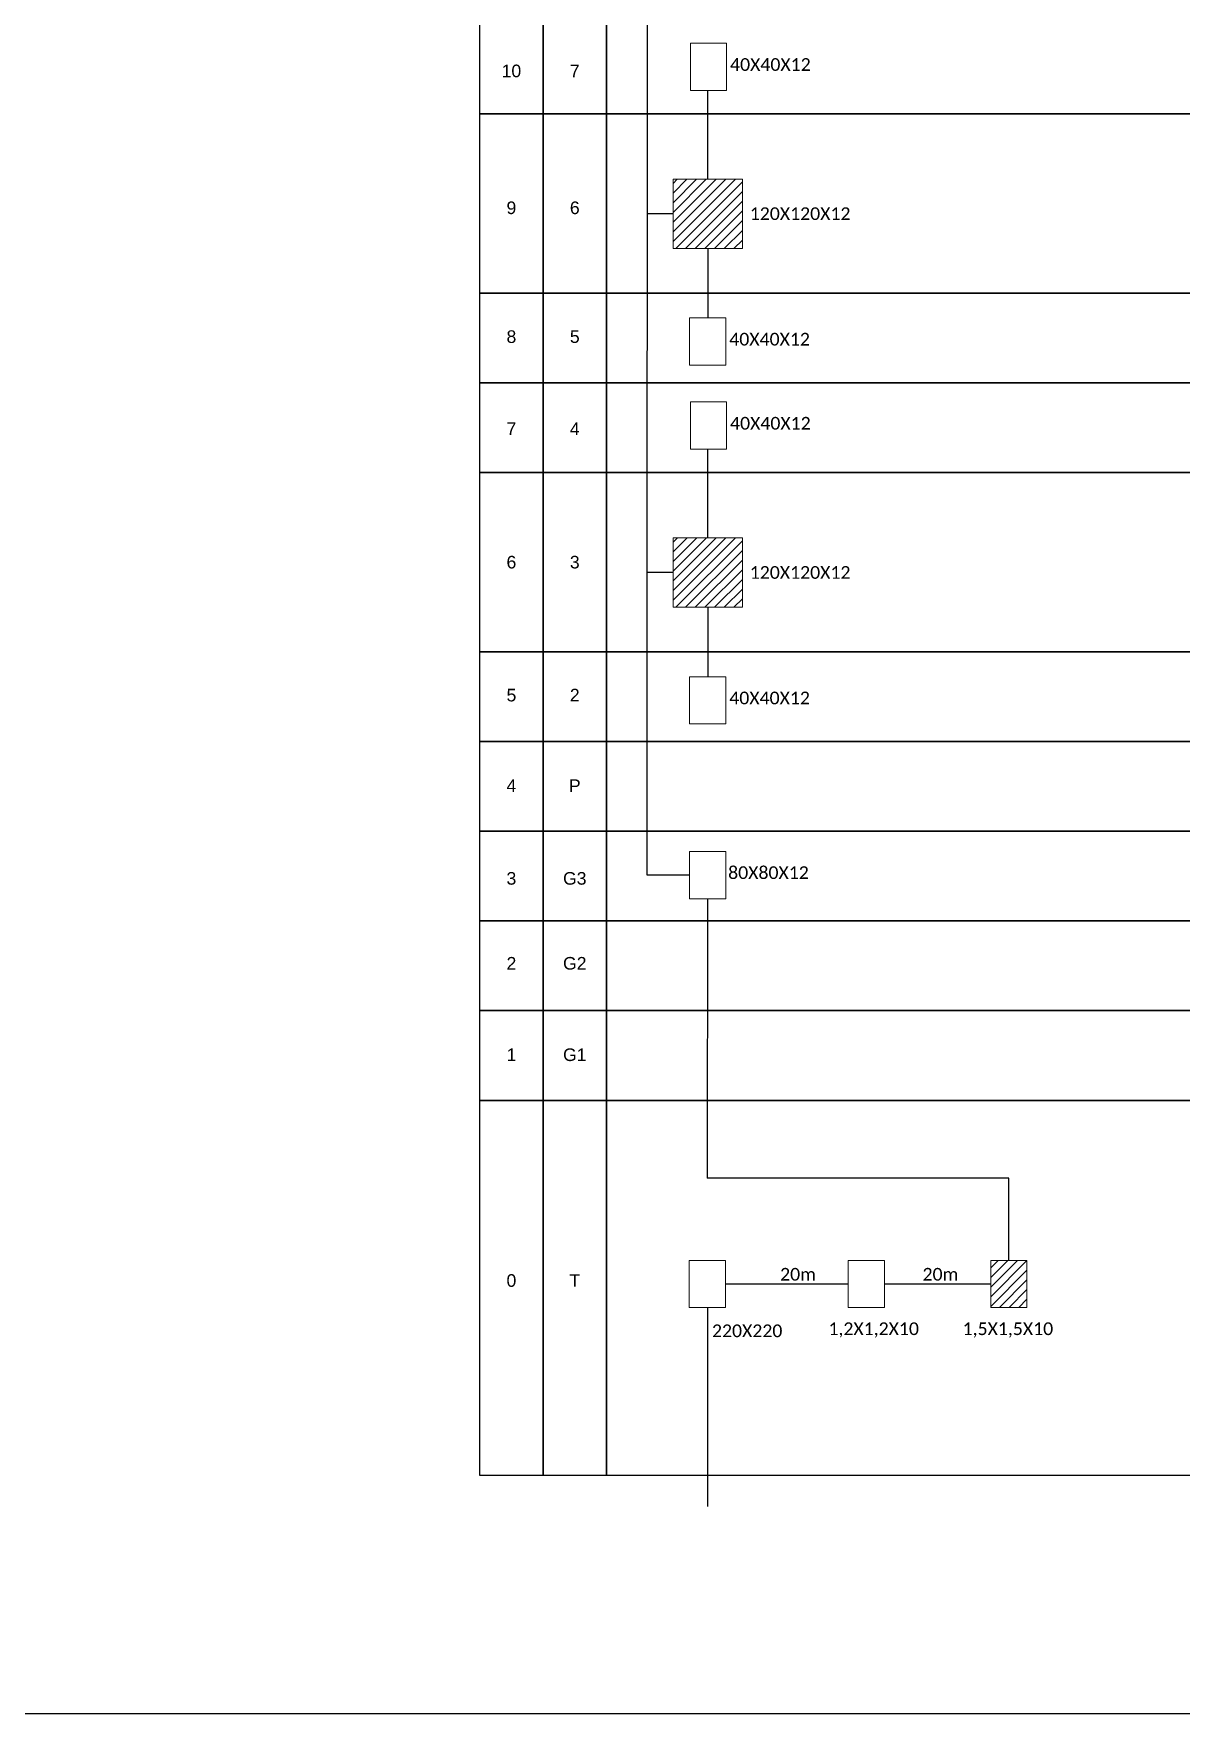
# Model space of a CAD drawing. Header units: inches. Extents: x 1934 to 3676, y 155 to 749.
# Drawn here: x 3256.7 to 3466.3, y 155.1 to 461.7 of the extents above; entities that cross this region are included whole.
import ezdxf
from ezdxf.enums import TextEntityAlignment as Align

# ---------------------------------------------------------------- set-up
doc = ezdxf.new("R2010")
doc.units = ezdxf.units.IN
doc.header["$MEASUREMENT"] = 0
doc.styles.add('ARIAL', font='arial.ttf')
doc.styles.add('WMF-Calibri0', font='calibri.ttf')

msp = doc.modelspace()

# ---------------------------------------------------------------- hatches: boundary and pattern name
h = msp.add_hatch()
h.set_pattern_fill('ANSI31', color=1, scale=10, style=0)
h.set_pattern_definition([(45, (1958.8286, 90.9199), (-0.8838835, 0.8838835), [])])
h.paths.add_polyline_path([(3386.14, 435.08), (3373.5, 435.08), (3373.5, 422.44), (3386.14, 422.44)])
h = msp.add_hatch()
h.set_pattern_fill('ANSI31', color=1, scale=10, style=0)
h.set_pattern_definition([(45, (1958.8286, 25.4324), (-0.8838835, 0.8838835), [])])
h.paths.add_polyline_path([(3386.14, 369.6), (3373.5, 369.6), (3373.5, 356.95), (3386.14, 356.95)])
h = msp.add_hatch()
h.set_pattern_fill('ANSI31', color=1, scale=10, style=0)
h.set_pattern_definition([(45, (348.436, -48.2924), (-0.8838835, 0.8838835), [])])
h.paths.add_polyline_path([(3438.12, 237.75), (3431.49, 237.75), (3431.49, 229.13), (3438.12, 229.13)])

# ---------------------------------------------------------------- linework, layer by layer
msp.add_lwpolyline([(2837.41, 155.06), (3675.97, 155.06), (3675.97, 749.06), (2837.41, 749.06), (2837.41, 155.06)])
at = {"color": 3}
for points in [[(3376.51, 308.06), (3368.76, 308.06), (3368.89, 691.11)], [(3379.82, 435.08), (3379.82, 451.29)], [(3373.5, 428.76), (3368.76, 428.76)], [(3379.82, 422.44), (3379.82, 409.77)], [(3379.82, 369.6), (3379.82, 385.8)], [(3373.5, 363.27), (3368.76, 363.27)], [(3379.82, 356.95), (3379.82, 344.28)], [(3379.77, 252.76), (3379.82, 303.75)], [(3434.81, 237.75), (3434.81, 252.76), (3379.73, 252.76)], [(3383.05, 233.44), (3405.47, 233.44)], [(3412.09, 233.44), (3431.49, 233.44)], [(3379.75, 229.13), (3379.75, 192.84), (3379.75, 192.84)]]:
    msp.add_lwpolyline(points, dxfattribs=at)
for points in [[(3338.18, 463.42), (3349.75, 463.42), (3349.75, 447.04), (3338.18, 447.04)], [(3349.75, 463.42), (3361.32, 463.42), (3361.32, 447.04), (3349.75, 447.04)], [(3361.32, 463.42), (3590.34, 463.42), (3590.34, 447.04), (3361.32, 447.04)], [(3338.18, 447.04), (3349.75, 447.04), (3349.75, 414.3), (3338.18, 414.3)], [(3349.75, 447.04), (3361.32, 447.04), (3361.32, 414.3), (3349.75, 414.3)], [(3361.32, 447.04), (3590.34, 447.04), (3590.34, 414.3), (3361.32, 414.3)], [(3338.18, 414.3), (3349.75, 414.3), (3349.75, 397.93), (3338.18, 397.93)], [(3349.75, 414.3), (3361.32, 414.3), (3361.32, 397.93), (3349.75, 397.93)], [(3361.32, 414.3), (3590.34, 414.3), (3590.34, 397.93), (3361.32, 397.93)], [(3338.18, 397.93), (3349.75, 397.93), (3349.75, 381.56), (3338.18, 381.56)], [(3349.75, 397.93), (3361.32, 397.93), (3361.32, 381.56), (3349.75, 381.56)], [(3361.32, 397.93), (3590.34, 397.93), (3590.34, 381.56), (3361.32, 381.56)], [(3338.18, 381.56), (3349.75, 381.56), (3349.75, 348.81), (3338.18, 348.81)], [(3349.75, 381.56), (3361.32, 381.56), (3361.32, 348.81), (3349.75, 348.81)], [(3361.32, 381.56), (3590.34, 381.56), (3590.34, 348.81), (3361.32, 348.81)], [(3338.18, 348.81), (3349.75, 348.81), (3349.75, 332.44), (3338.18, 332.44)], [(3349.75, 348.81), (3361.32, 348.81), (3361.32, 332.44), (3349.75, 332.44)], [(3361.32, 348.81), (3590.34, 348.81), (3590.34, 332.44), (3361.32, 332.44)], [(3338.18, 332.44), (3349.75, 332.44), (3349.75, 316.07), (3338.18, 316.07)], [(3349.75, 332.44), (3361.32, 332.44), (3361.32, 316.07), (3349.75, 316.07)], [(3361.32, 332.44), (3590.34, 332.44), (3590.34, 316.07), (3361.32, 316.07)], [(3338.18, 316.07), (3349.75, 316.07), (3349.75, 299.7), (3338.18, 299.7)], [(3349.75, 316.07), (3361.32, 316.07), (3361.32, 299.7), (3349.75, 299.7)], [(3361.32, 316.07), (3590.34, 316.07), (3590.34, 299.7), (3361.32, 299.7)], [(3338.18, 299.7), (3349.75, 299.7), (3349.75, 283.33), (3338.18, 283.33)], [(3349.75, 299.7), (3361.32, 299.7), (3361.32, 283.33), (3349.75, 283.33)], [(3361.32, 299.7), (3590.34, 299.7), (3590.34, 283.33), (3361.32, 283.33)], [(3338.18, 283.33), (3349.75, 283.33), (3349.75, 266.95), (3338.18, 266.95)], [(3349.75, 283.33), (3361.32, 283.33), (3361.32, 266.95), (3349.75, 266.95)], [(3361.32, 283.33), (3590.34, 283.33), (3590.34, 266.95), (3361.32, 266.95)], [(3338.18, 266.95), (3349.75, 266.95), (3349.75, 198.46), (3338.18, 198.46)], [(3349.75, 266.95), (3361.32, 266.95), (3361.32, 198.46), (3349.75, 198.46)], [(3361.32, 266.95), (3590.34, 266.95), (3590.34, 198.46), (3361.32, 198.46)]]:
    msp.add_lwpolyline(points, close=True)
at = {"color": 0, "lineweight": 0}
for points in [[(3376.64, 459.91), (3383.27, 459.91), (3383.27, 451.29), (3376.64, 451.29)], [(3376.51, 409.77), (3383.13, 409.77), (3383.13, 401.15), (3376.51, 401.15)], [(3376.64, 394.42), (3383.27, 394.42), (3383.27, 385.8), (3376.64, 385.8)], [(3376.51, 344.28), (3383.13, 344.28), (3383.13, 335.66), (3376.51, 335.66)], [(3376.51, 312.37), (3383.13, 312.37), (3383.13, 303.75), (3376.51, 303.75)], [(3376.43, 237.75), (3383.05, 237.75), (3383.05, 229.13), (3376.43, 229.13)], [(3405.47, 237.75), (3412.09, 237.75), (3412.09, 229.13), (3405.47, 229.13)]]:
    msp.add_lwpolyline(points, close=True, dxfattribs=at)
at = {"color": 1, "lineweight": 0}
for points in [[(3373.5, 435.08), (3386.14, 435.08), (3386.14, 422.44), (3373.5, 422.44)], [(3373.5, 369.6), (3386.14, 369.6), (3386.14, 356.95), (3373.5, 356.95)], [(3431.49, 237.75), (3438.12, 237.75), (3438.12, 229.13), (3431.49, 229.13)]]:
    msp.add_lwpolyline(points, close=True, dxfattribs=at)

# ---------------------------------------------------------------- texts
at = {"style": 'WMF-Calibri0'}
for s, p in [('40X40X12', (3383.89, 454.86)), ('120X120X12', (3387.49, 427.64)), ('40X40X12', (3383.75, 404.73)), ('40X40X12', (3383.89, 389.38)), ('120X120X12', (3387.49, 362.15)), ('40X40X12', (3383.75, 339.24)), ('80X80X12', (3383.54, 307.36)), ('20m', (3393.03, 234.05)), ('20m', (3419.05, 234.05)), ('220X220', (3380.59, 223.73)), ('1,2X1,2X10', (3401.86, 224.11)), ('1,5X1,5X10', (3426.37, 224.11))]:
    msp.add_text(s, height=2.317, dxfattribs=at).set_placement(p)
at = {"style": 'ARIAL', "flags": 12}
for tag, p in [('10', (3343.96, 454.85)), ('7', (3355.53, 454.85)), ('9', (3343.96, 429.87)), ('6', (3355.53, 429.87)), ('8', (3343.96, 406.35)), ('5', (3355.53, 406.35)), ('7', (3343.96, 389.54)), ('4', (3355.53, 389.54)), ('6', (3343.96, 365.19)), ('3', (3355.53, 365.19)), ('5', (3343.96, 340.92)), ('2', (3355.53, 340.92)), ('4', (3343.96, 324.39)), ('P', (3355.53, 324.39)), ('3', (3343.96, 307.47)), ('G3', (3355.53, 307.47)), ('2', (3343.96, 291.97)), ('G2', (3355.53, 291.97)), ('1', (3343.96, 275.28)), ('G1', (3355.53, 275.28)), ('0', (3343.96, 234.07)), ('T', (3355.53, 234.07))]:
    msp.add_attdef(tag, text='XX', height=2.3, dxfattribs=at).set_placement(p, align=Align.MIDDLE_CENTER)

doc.saveas('drawing.dxf')
